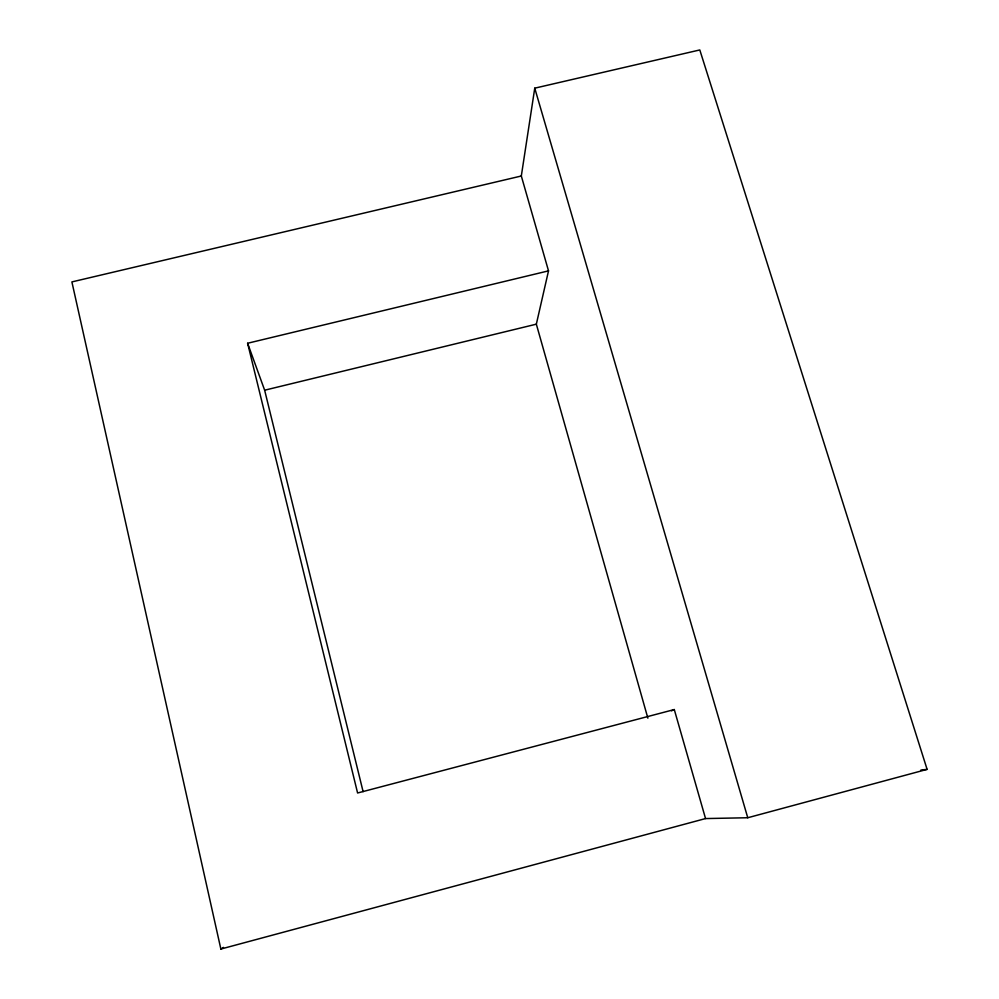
<?xml version="1.0" encoding="UTF-8"?>
<svg xmlns="http://www.w3.org/2000/svg" width="999" height="999" viewBox="0 0 999 999"><rect width="100%" height="100%" fill="white"/><g stroke="black" fill="none" stroke-linecap="round" stroke-linejoin="round"><path stroke-width="1.5" d="M521.316 175.999L534.752 88.174L699.799 49.95L927.109 769.367L747.751 817.744L705.544 818.568L220.866 949.05L71.891 281.918L521.316 175.999L548.513 270.866L536.338 324.176L647.876 718.181M220.866 949.05L223.501 947.414M671.453 710.851L674.288 709.552L705.544 818.568M674.288 709.552L357.592 792.994L247.615 343.256L548.513 270.866M247.615 343.256L264.648 390.209L536.338 324.176M920.928 770.029L927.109 769.367M534.752 88.174L747.751 817.744M264.648 390.209L363.112 791.658"/></g></svg>
